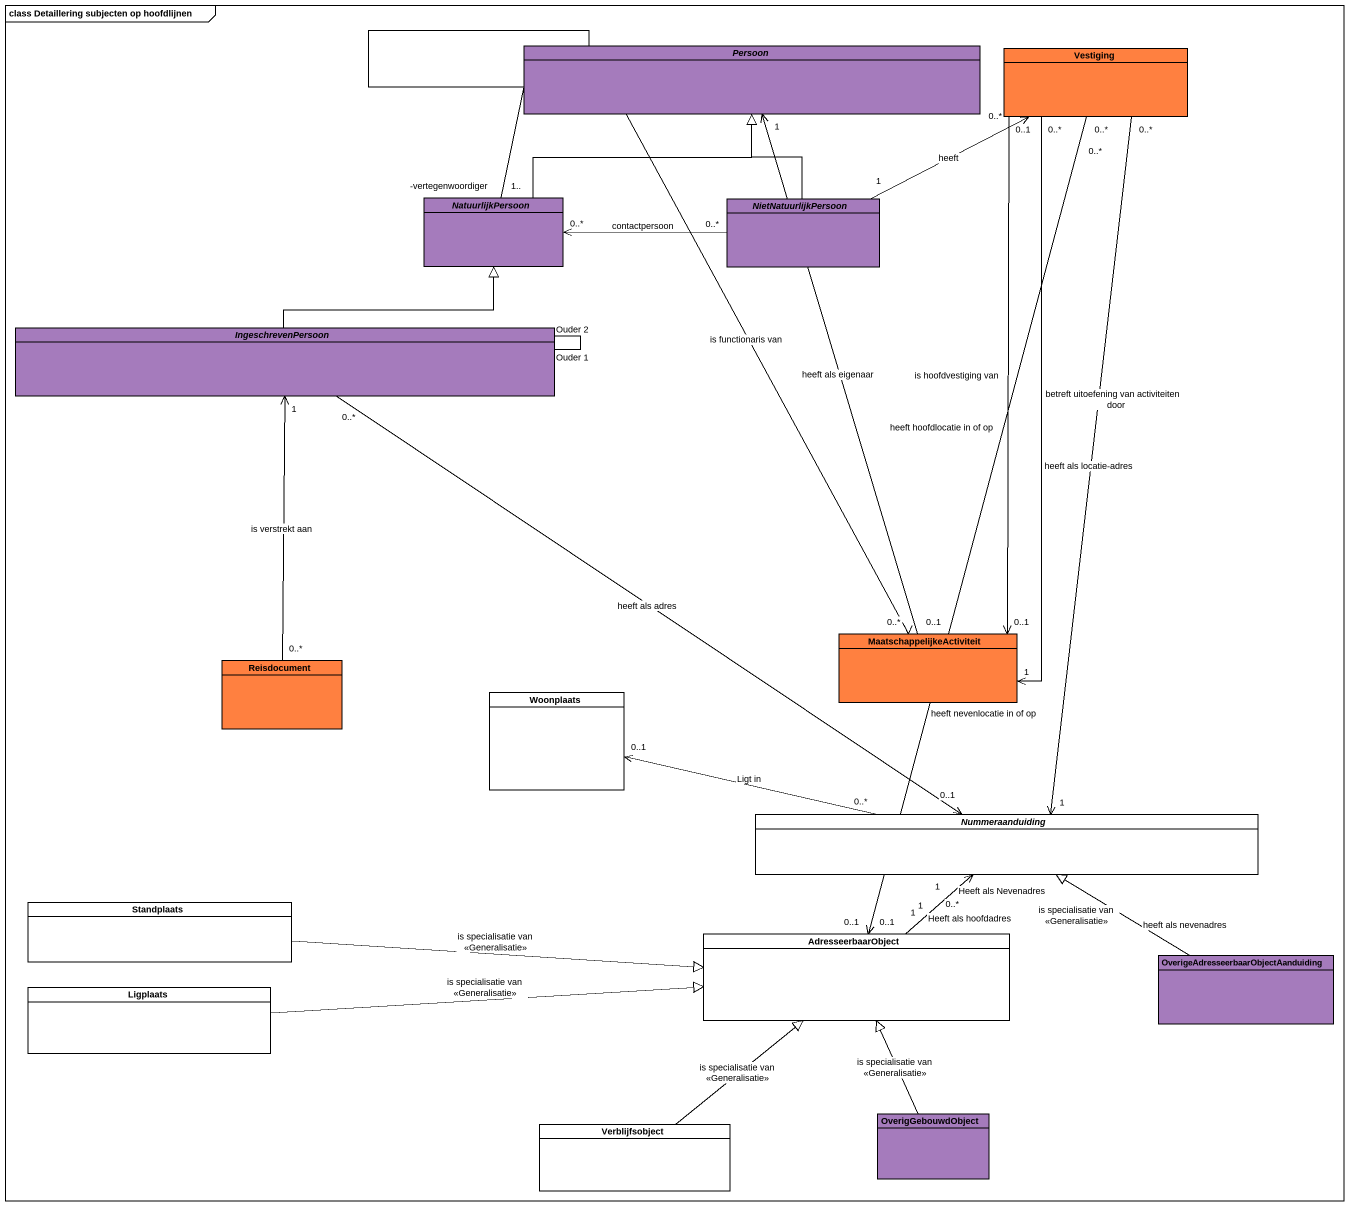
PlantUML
@startuml
mainframe class Detaillering subjecten op hoofdlijnen
hide circle
hide empty members
abstract class Persoon #A57BBC
class Vestiging #FF8040
abstract class NatuurlijkPersoon #A57BBC
abstract class NietNatuurlijkPersoon #A57BBC
abstract class IngeschrevenPersoon #A57BBC
class MaatschappelijkeActiviteit #FF8040
class Reisdocument #FF8040
class Woonplaats
abstract class Nummeraanduiding
class Standplaats
class AdresseerbaarObject
class "OverigeAdresseerbaarObjectAanduiding" as OverigeAdresseerbaarObjectAa #A57BBC
class Ligplaats
class OverigGebouwdObject #A57BBC
class Verblijfsobject
Vestiging "0..1" --> "0..1" MaatschappelijkeActiviteit : is hoofdvestiging van
Vestiging "0..*" --> "1" MaatschappelijkeActiviteit : betreft uitoefening van activiteiten door
Vestiging "0..*" --> "0..1" AdresseerbaarObject : heeft hoofdlocatie in of op
Vestiging "0..*" --> "0..1" AdresseerbaarObject : heeft nevenlocatie in of op
NatuurlijkPersoon -right-|> Persoon
NietNatuurlijkPersoon -up-|> Persoon
NietNatuurlijkPersoon "1" -right-> "0..*" Vestiging : heeft
NietNatuurlijkPersoon "0..*" -left-> "0..*" NatuurlijkPersoon : contactpersoon
IngeschrevenPersoon -up-|> NatuurlijkPersoon
IngeschrevenPersoon -- IngeschrevenPersoon : Ouder 1
IngeschrevenPersoon -- IngeschrevenPersoon : Ouder 2
IngeschrevenPersoon "1" <-- "0..*" Reisdocument : is verstrekt aan
IngeschrevenPersoon "0..*" --> "0..1" Nummeraanduiding : heeft als adres
MaatschappelijkeActiviteit "0..1" -up-> "1" Persoon : heeft als eigenaar
MaatschappelijkeActiviteit "0..*" <-up- "-vertegenwoordiger\n1.." NatuurlijkPersoon : is functionaris van
Nummeraanduiding "1" <-up- "0..*" Vestiging : heeft als locatie-adres
Nummeraanduiding "0..*" -left-> "0..1" Woonplaats : Ligt in
Standplaats -right-|> AdresseerbaarObject : is specialisatie van\n<<Generalisatie>>
AdresseerbaarObject "1" -up-> "0..*" Nummeraanduiding : Heeft als Nevenadres
AdresseerbaarObject "1" -up-> "1" Nummeraanduiding : Heeft als hoofdadres
OverigeAdresseerbaarObjectAa -up-|> Nummeraanduiding : heeft als nevenadres
OverigeAdresseerbaarObjectAa -up-|> Nummeraanduiding : is specialisatie van\n<<Generalisatie>>
Ligplaats -right-|> AdresseerbaarObject : is specialisatie van\n<<Generalisatie>>
OverigGebouwdObject -up-|> AdresseerbaarObject : is specialisatie van\n<<Generalisatie>>
Verblijfsobject -up-|> AdresseerbaarObject : is specialisatie van\n<<Generalisatie>>
@enduml
